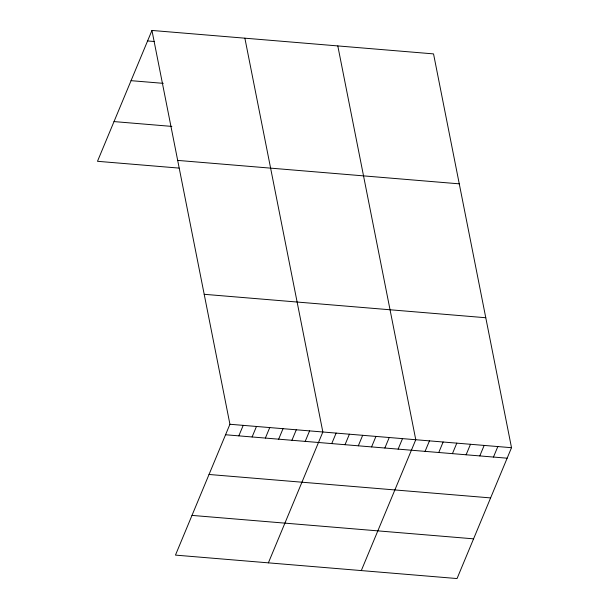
<?xml version="1.0" encoding="UTF-8"?>
<svg xmlns="http://www.w3.org/2000/svg" width="609" height="609" viewBox="0 0 609 609"><rect width="100%" height="100%" fill="white"/><g stroke="black" fill="none" stroke-linecap="round" stroke-linejoin="round"><path stroke-width="0.91" d="M151.953 30.45L229.928 424.26L175.461 555.111L457.047 578.55L511.514 447.699L433.539 53.889L151.953 30.45L97.486 161.301L179.031 168.092M238.827 435.861L243.204 425.364M252.103 436.965L256.473 426.467M265.379 438.069L269.749 427.571M278.656 439.18L283.025 428.675M291.932 440.284L296.301 429.779M305.208 441.388L309.578 430.883M268.379 562.845L322.854 431.994L244.879 38.184M331.753 443.596L336.122 433.098M345.029 444.699L349.399 434.202M358.305 445.811L362.675 435.306M371.581 446.915L375.951 436.409M384.858 448.018L389.227 437.513M398.126 449.122L402.503 438.625M361.304 570.58L415.772 439.728L337.805 45.919M425.082 451.368L429.452 440.863M438.762 452.502L443.131 442.005M452.434 453.644L456.803 443.139M466.113 454.778L470.483 444.281M479.793 455.92L484.163 445.415M493.465 457.062L497.835 446.557M147.584 40.948L154.222 41.503M131.049 80.67L163.288 83.349M114.02 121.587L171.86 126.406M177.683 160.403L459.277 183.842M204.198 294.299L485.784 317.738M229.928 424.26L511.514 447.699M225.558 434.757L507.145 458.196M209.024 474.472L490.61 497.911M191.987 515.397L473.581 538.836"/></g></svg>
